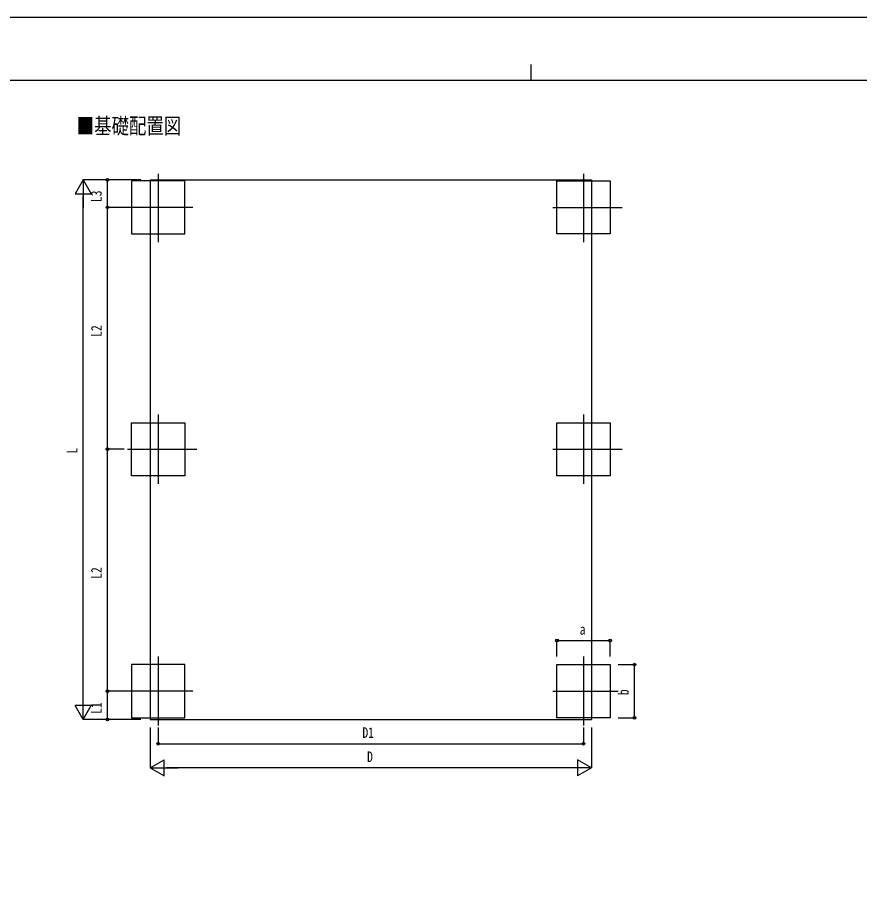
# Model space of a CAD drawing. Units: millimetres, scale not verified. Extents: x -16820 to 16820, y -11880 to 11880.
# Drawn here: x -6384 to 4052, y 983 to 11880 of the extents above; entities that cross this region are included whole.
import ezdxf
from ezdxf.enums import TextEntityAlignment as Align

# ---------------------------------------------------------------- set-up
doc = ezdxf.new("R2010")
doc.units = ezdxf.units.MM
doc.header["$LTSCALE"] = 50
for name, color, linetype in [('0-2_USER1', 3, 'Continuous'), ('0-4_YKK_12', 2, 'Continuous'), ('0-6_YKK_A1', 4, 'Continuous'), ('0-7_YKK_D', 6, 'Continuous'), ('0-8_YKK_ZWAK', 7, 'Continuous')]:
    doc.layers.add(name, color=color, linetype=linetype)
doc.styles.add('ＭＳ ゴシック', font='')
doc.styles.get('ＭＳ ゴシック').set_extended_font_data('MS Gothic')

msp = doc.modelspace()

# ---------------------------------------------------------------- linework, layer by layer
at = {"layer": '0-4_YKK_12'}
for p, q in [((-4639.92, 9942.57), (-4639.92, 9097.18)), ((633.08, 9942.57), (633.08, 9097.18)), ((-4209.92, 9527.18), (-5069.92, 9527.18)), ((253.08, 9527.18), (1113.08, 9527.18)), ((-4639.92, 6957.18), (-4639.92, 6097.18)), ((633.08, 6957.18), (633.08, 6097.18)), ((-5019.92, 6527.18), (-4159.92, 6527.18)), ((253.08, 6527.18), (1113.08, 6527.18)), ((-4639.92, 3957.18), (-4639.92, 3100.91)), ((633.08, 3957.18), (633.08, 3100.91)), ((-4209.92, 3527.18), (-5069.92, 3527.18)), ((253.08, 3527.18), (1060.67, 3527.18))]:
    msp.add_line(p, q, dxfattribs=at)
at = {"layer": '0-6_YKK_A1'}
for p, q in [((-4738.42, 9868.62), (-4738.42, 3177.18)), ((-4969.92, 3857.18), (-4969.92, 3197.18)), ((-4738.42, 3177.18), (731.58, 3177.18))]:
    msp.add_line(p, q, dxfattribs=at)
for points in [[(-4309.92, 9197.18), (-4309.92, 9857.18), (-4969.92, 9857.18), (-4969.92, 9197.18)], [(303.08, 9197.18), (303.08, 9857.18), (963.08, 9857.18), (963.08, 9197.18)], [(-4969.92, 6197.18), (-4969.92, 6857.18), (-4309.92, 6857.18), (-4309.92, 6197.18)], [(303.08, 6197.18), (303.08, 6857.18), (963.08, 6857.18), (963.08, 6197.18)], [(-4309.92, 3197.18), (-4309.92, 3857.18), (-4969.92, 3857.18), (-4969.92, 3197.18)], [(303.08, 3197.18), (303.08, 3857.18), (963.08, 3857.18), (963.08, 3197.18)]]:
    msp.add_lwpolyline(points, close=True, dxfattribs=at)
msp.add_lwpolyline([(-4738.42, 9868.62), (731.58, 9868.18), (731.58, 3177.18)], dxfattribs=at)
at = {"layer": '0-7_YKK_D'}
for p, q in [((-5569.92, 9868.62), (-5669.92, 9695.41)), ((-4855.42, 9868.62), (-5570.92, 9868.62)), ((-5569.92, 9868.62), (-5469.92, 9695.41)), ((-5569.92, 9868.62), (-5569.92, 9522.21)), ((-4855.42, 9868.62), (-5270.92, 9868.62)), ((-5269.92, 9527.18), (-5269.92, 9868.62)), ((-5669.92, 9695.41), (-5469.92, 9695.41)), ((-5569.92, 3377.18), (-5569.92, 9668.62)), ((-5064.17, 9527.18), (-5270.92, 9527.18)), ((-5056.42, 9527.18), (-5270.92, 9527.18)), ((-5269.92, 6527.18), (-5269.92, 9527.18)), ((-5064.17, 6527.18), (-5270.92, 6527.18)), ((-5063.17, 6527.18), (-5270.92, 6527.18)), ((-5269.92, 3527.18), (-5269.92, 6527.18)), ((303.08, 3957.18), (303.08, 4158.18)), ((303.08, 4157.18), (963.08, 4157.18)), ((963.08, 3957.18), (963.08, 4158.18)), ((1063.08, 3857.18), (1264.08, 3857.18)), ((1263.08, 3197.18), (1263.08, 3857.18)), ((-5569.92, 3177.18), (-5569.92, 3523.59)), ((-5070.92, 3527.18), (-5270.92, 3527.18)), ((-5070.92, 3527.18), (-5270.92, 3527.18)), ((-5269.92, 3177.18), (-5269.92, 3527.18)), ((-5569.92, 3177.18), (-5669.92, 3350.39)), ((-5469.92, 3350.39), (-5669.92, 3350.39)), ((-5569.92, 3177.18), (-5469.92, 3350.39)), ((-4855.42, 3177.18), (-5570.92, 3177.18)), ((-4855.42, 3177.18), (-5270.92, 3177.18)), ((1063.08, 3197.18), (1264.08, 3197.18)), ((-4738.42, 3077.18), (-4738.42, 2576.18)), ((-4639.92, 3077.18), (-4639.92, 2876.18)), ((633.08, 3077.18), (633.08, 2876.18)), ((731.58, 3077.18), (731.58, 2576.18)), ((-4639.92, 2877.18), (633.08, 2877.18)), ((-4738.42, 2577.18), (-4565.22, 2677.18)), ((-4565.22, 2477.18), (-4565.22, 2677.18)), ((731.58, 2577.18), (558.37, 2677.18)), ((558.37, 2677.18), (558.37, 2477.18)), ((-4738.42, 2577.18), (-4565.22, 2477.18)), ((-4738.42, 2577.18), (-4392.01, 2577.18)), ((531.58, 2577.18), (-4538.42, 2577.18)), ((731.58, 2577.18), (385.17, 2577.18)), ((731.58, 2577.18), (558.37, 2477.18))]:
    msp.add_line(p, q, dxfattribs=at)
for centre in [(-5269.92, 9868.62), (-5269.92, 9527.18), (-5269.92, 9527.18), (-5269.92, 6527.18), (-5269.92, 6527.18), (303.08, 4157.18), (963.08, 4157.18), (1263.08, 3857.18), (-5269.92, 3527.18), (-5269.92, 3527.18), (-5269.92, 3177.18), (1263.08, 3197.18), (-4639.92, 2877.18), (633.08, 2877.18)]:
    msp.add_circle(centre, 17, dxfattribs=at)
at = {"layer": '0-8_YKK_ZWAK'}
for p, q in [((-19.92, 11300), (-19.92, 11100)), ((15580.08, 11100), (-15619.92, 11100))]:
    msp.add_line(p, q, dxfattribs=at)
msp.add_lwpolyline([(-16820, -11880), (16820, -11880), (16820, 11880), (-16820, 11880)], close=True, dxfattribs=at)

# ---------------------------------------------------------------- texts
at = {"layer": '0-2_USER1', "style": 'ＭＳ ゴシック', "width": 0.8}
msp.add_text('■基礎配置図', height=197.9, dxfattribs=at).set_placement((-5650.79, 10379.08), align=Align.BOTTOM_LEFT)
at = {"layer": '0-7_YKK_D', "style": 'ＭＳ ゴシック', "width": 0.8}
for s, p in [('L3', (-5301.92, 9592.3)), ('L2', (-5301.92, 7921.58)), ('L', (-5601.92, 6474.9)), ('L2', (-5301.92, 4921.58)), ('b', (1231.08, 3479.18)), ('L1', (-5301.92, 3246.58))]:
    msp.add_text(s, height=132, rotation=90, dxfattribs=at).set_placement(p, align=Align.BOTTOM_LEFT)
for s, p in [('a', (585.08, 4189.18)), ('D1', (-2109.02, 2909.18)), ('D', (-2051.42, 2609.18))]:
    msp.add_text(s, height=132, dxfattribs=at).set_placement(p, align=Align.BOTTOM_LEFT)

doc.saveas('drawing.dxf')
